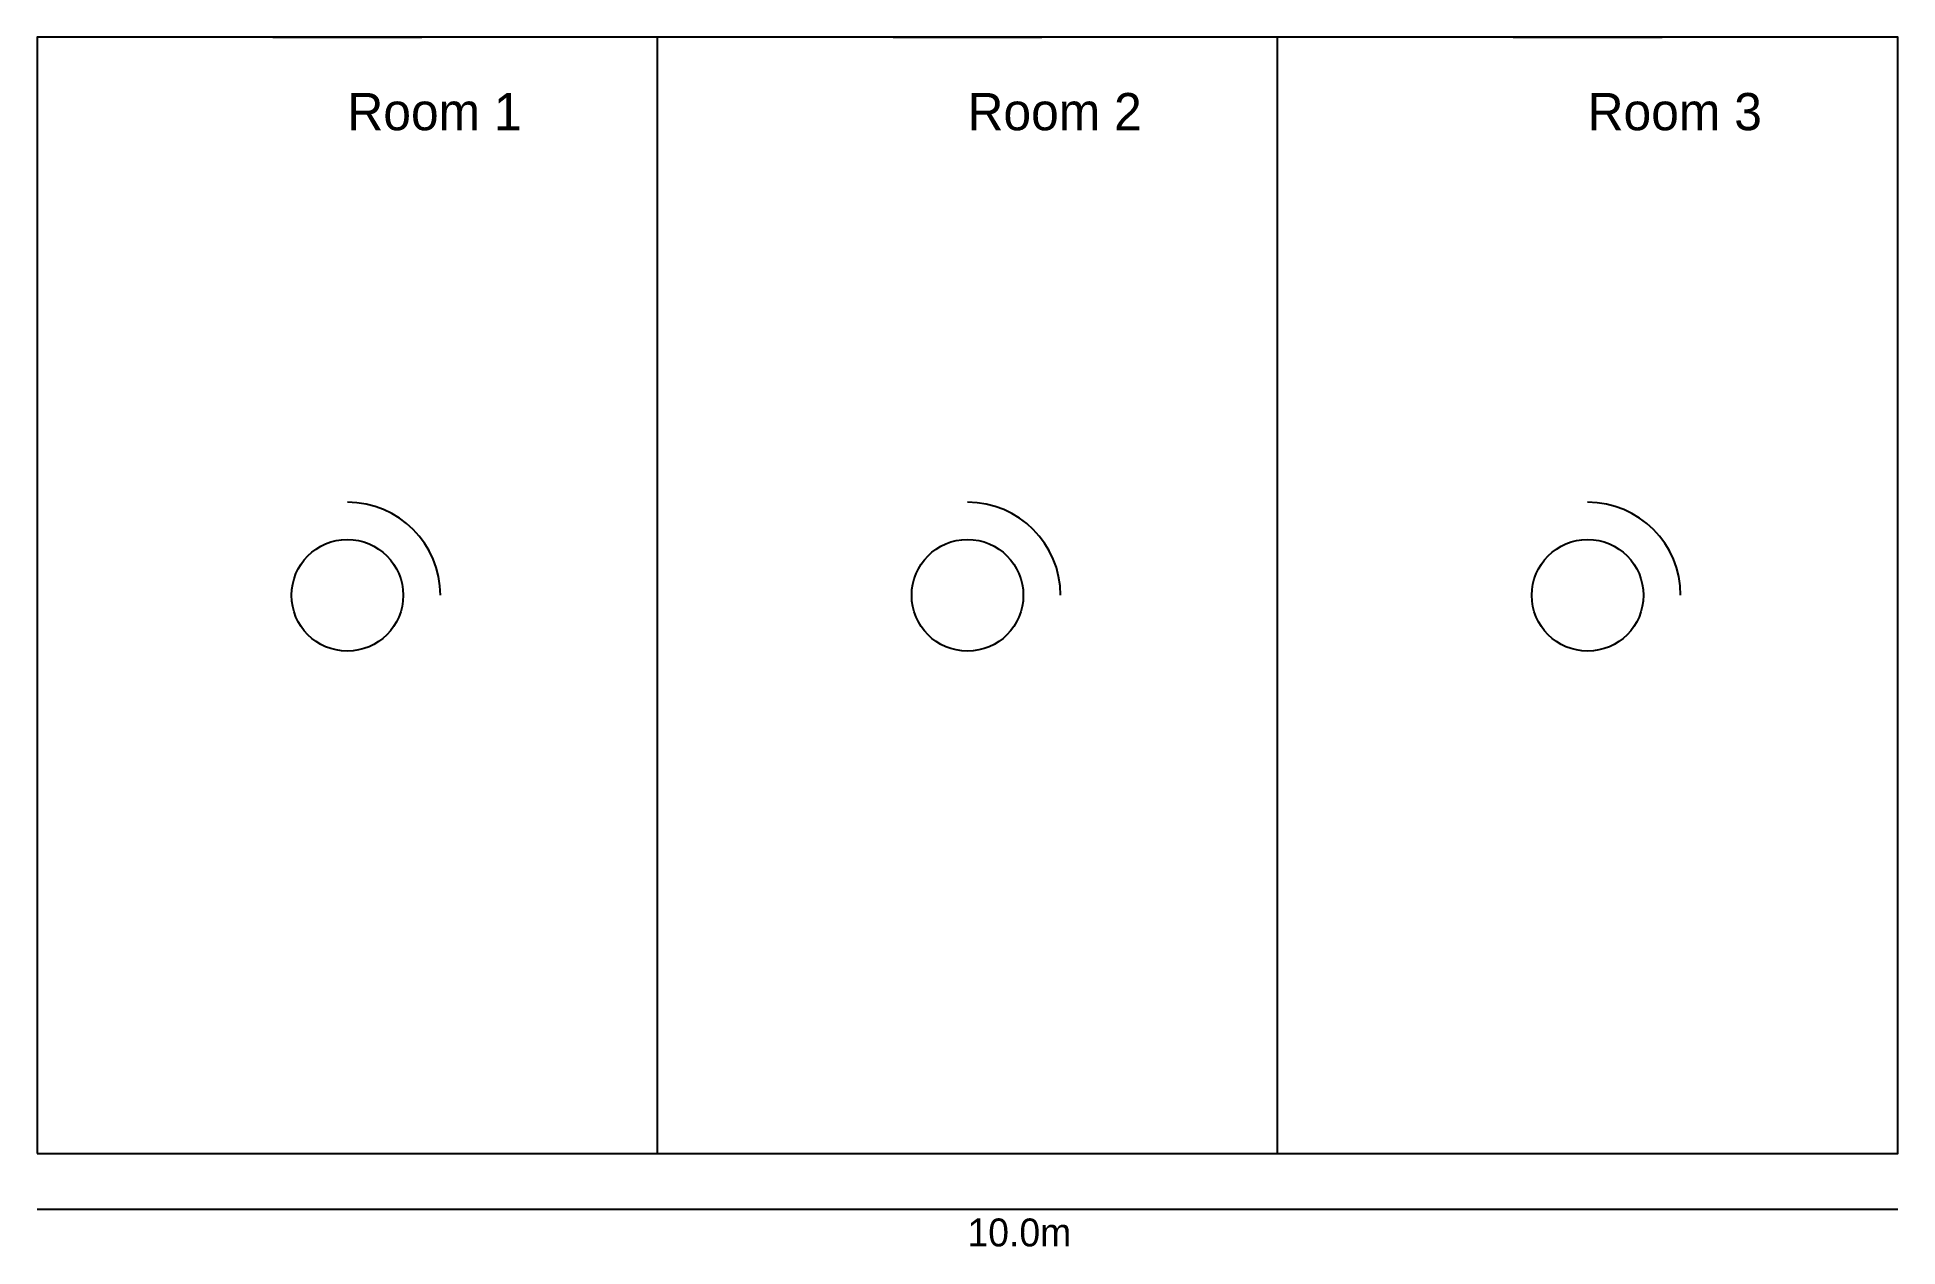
# Model space of a CAD drawing. Header units: metres. Extents: x 0 to 10000, y -502 to 6000.
import ezdxf

# ---------------------------------------------------------------- set-up
doc = ezdxf.new("R2010")
doc.units = ezdxf.units.M
for name, color, linetype in [('A-DOOR', 3, 'Continuous'), ('A-WALL', 1, 'Continuous'), ('A-WINDOW', 4, 'Continuous'), ('DIM', 2, 'Continuous'), ('FURNITURE', 5, 'Continuous'), ('TEXT', 7, 'Continuous')]:
    doc.layers.add(name, color=color, linetype=linetype)

msp = doc.modelspace()

# ---------------------------------------------------------------- linework, layer by layer
at = {"layer": 'A-DOOR'}
for centre in [(1667, 3000), (5000, 3000), (8333, 3000)]:
    msp.add_arc(centre, 500, 0, 90, dxfattribs=at)
at = {"layer": 'A-WALL'}
for p, q in [((3333, 0), (3333, 6000)), ((6667, 0), (6667, 6000))]:
    msp.add_line(p, q, dxfattribs=at)
msp.add_lwpolyline([(0, 0), (10000, 0), (10000, 6000), (0, 6000), (0, 0)], dxfattribs=at)
at = {"layer": 'A-WINDOW'}
for p, q in [((1267, 6000), (2067, 6000)), ((4600, 6000), (5400, 6000)), ((7933, 6000), (8733, 6000)), ((1267, 0), (2067, 0)), ((4600, 0), (5400, 0)), ((7933, 0), (8733, 0))]:
    msp.add_line(p, q, dxfattribs=at)
at = {"layer": 'DIM'}
msp.add_line((0, -300), (10000, -300), dxfattribs=at)
at = {"layer": 'FURNITURE'}
for centre in [(1667, 3000), (5000, 3000), (8333, 3000)]:
    msp.add_circle(centre, 300, dxfattribs=at)

# ---------------------------------------------------------------- texts
at = {"layer": 'DIM'}
msp.add_text('10.0m', height=150, dxfattribs=at).set_placement((5000, -500))
at = {"layer": 'TEXT'}
for s, p in [('Room 1', (1667, 5500)), ('Room 2', (5000, 5500)), ('Room 3', (8333, 5500))]:
    msp.add_text(s, height=200, dxfattribs=at).set_placement(p)

doc.saveas('drawing.dxf')
